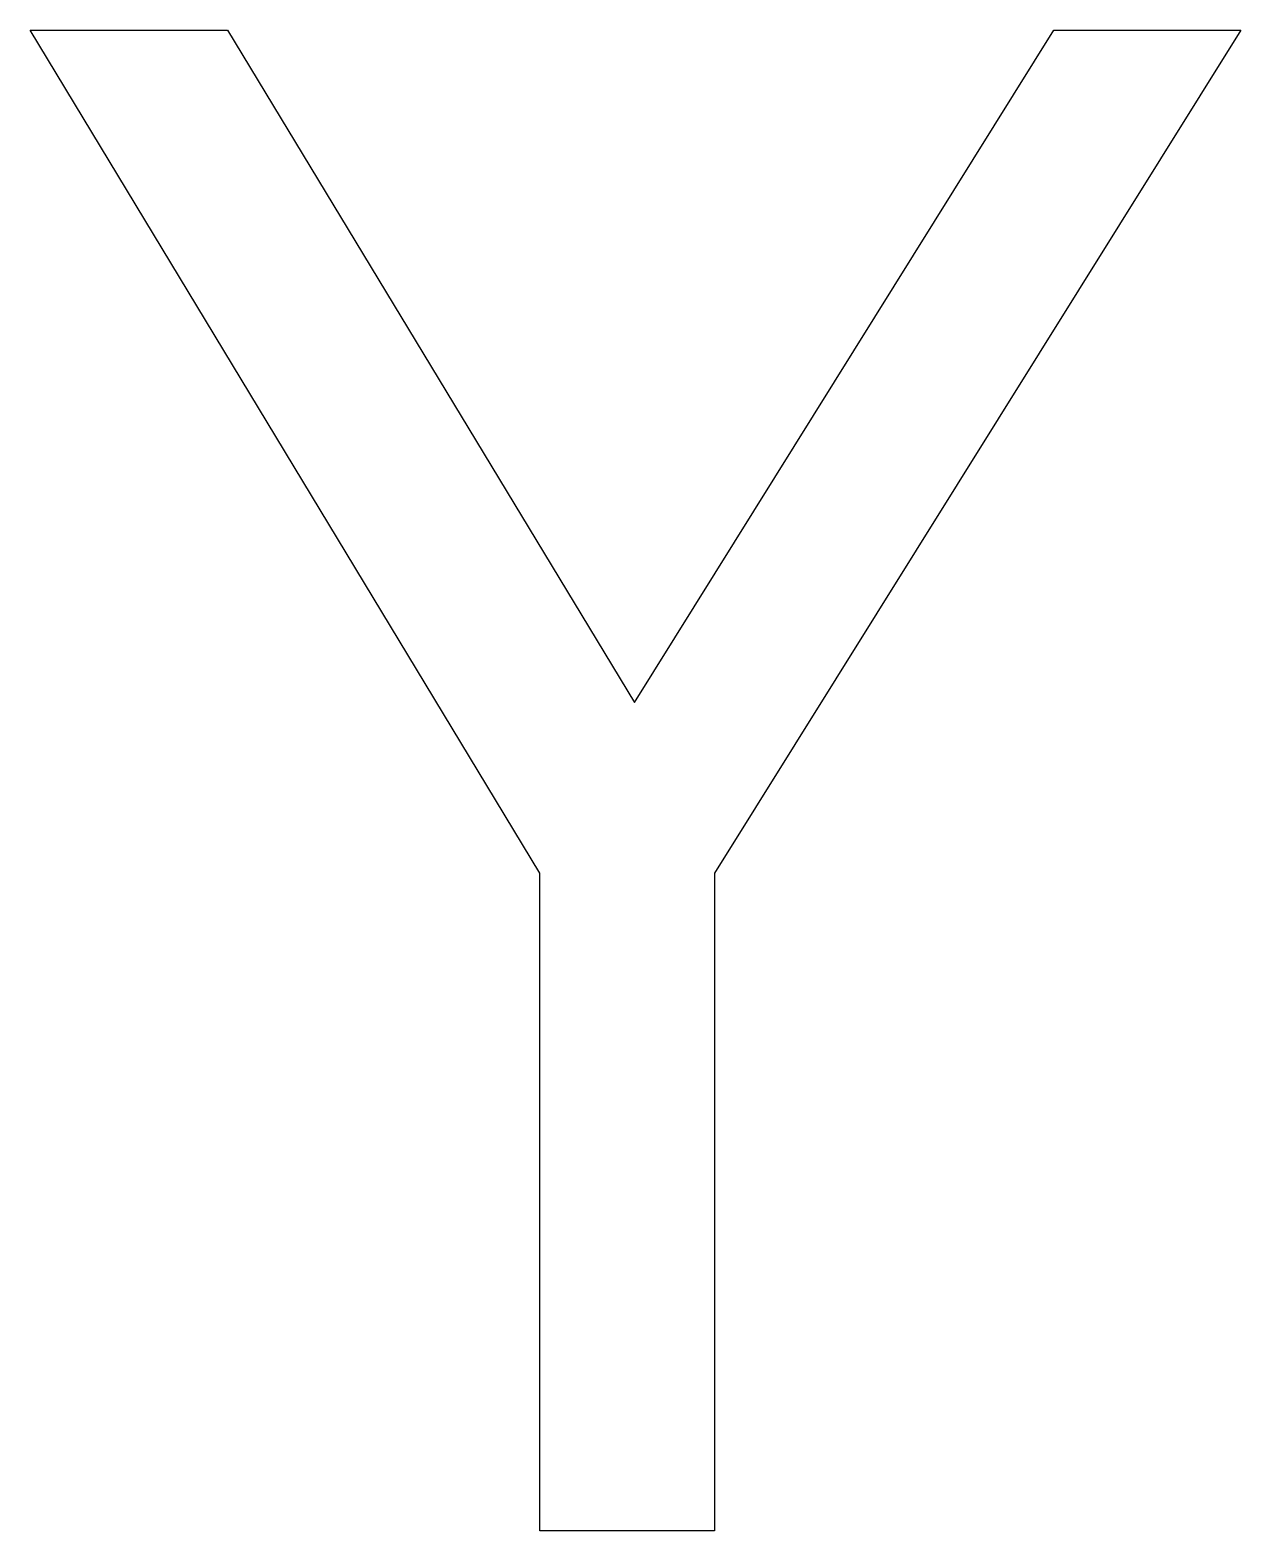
# Model space of a CAD drawing. Extents: x 0.5 to 8.7, y 0 to 10.1.
import ezdxf

# ---------------------------------------------------------------- set-up
doc = ezdxf.new("R2010")
doc.units = 0
doc.layers.get('0').update_dxf_attribs({"linetype": 'CONTINUOUS'})

msp = doc.modelspace()

# ---------------------------------------------------------------- linework, layer by layer
at = {"color": 0}
for p, q in [((3.93056, 4.44444), (0.486111, 10.1389)), ((0.486111, 10.1389), (1.81944, 10.1389)), ((1.81944, 10.1389), (4.56944, 5.59722)), ((4.56944, 5.59722), (7.40278, 10.1389)), ((8.66667, 10.1389), (5.11111, 4.44444)), ((7.40278, 10.1389), (8.66667, 10.1389)), ((3.93056, 0), (3.93056, 4.44444)), ((5.11111, 4.44444), (5.11111, 0)), ((5.11111, 0), (3.93056, 0))]:
    msp.add_line(p, q, dxfattribs=at)

doc.saveas('drawing.dxf')
